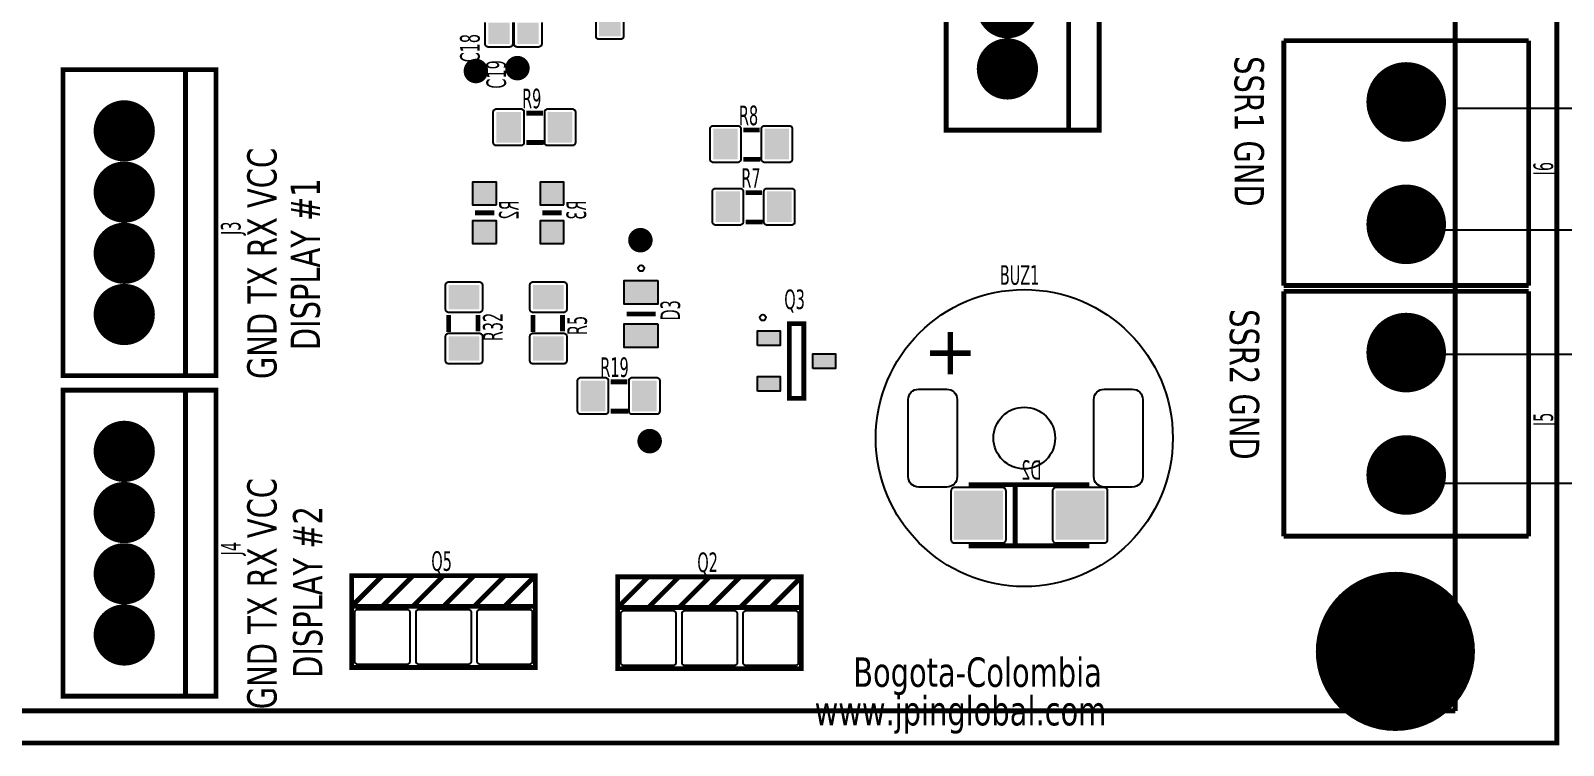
# Model space of a CAD drawing. Header units: millimetres. Extents: x 123.5 to 144.3, y 105.4 to 121.6.
# Drawn here: x 132.545 to 136.301, y 112.186 to 113.937 of the extents above; entities that cross this region are included whole.
import ezdxf

# ---------------------------------------------------------------- set-up
doc = ezdxf.new("R2010")
doc.units = ezdxf.units.MM
doc.layers.add('DESC', color=250, linetype='Continuous')
doc.layers.add('WIRES', color=7, linetype='Continuous')
doc.styles.get("Standard").update_dxf_attribs({"font": 'tahoma.ttf'})

# ---------------------------------------------------------------- blocks, each defined once
blk = doc.blocks.new('RPAD')
blk.add_trace([(-0.5, -0.5), (-0.5, 0.5), (0.5, -0.5), (0.5, 0.5)])
blk = doc.blocks.new('EPAD')
at = {"const_width": 0.5}
blk.add_lwpolyline([(-0.25, 0, 1), (0.25, 0, 1)], format="xyb", close=True, dxfattribs=at)
blk = doc.blocks.new('PSOCB')
at = {"const_width": 0.00787}
for points in [[(129.8456, 111.181), (134.7196, 111.181), (134.7196, 114.0511), (129.8456, 114.0511), (129.8456, 111.181)], [(129.8456, 111.181), (134.7196, 111.181), (134.7196, 114.0511), (129.8456, 114.0511), (129.8456, 111.181)], [(129.8456, 111.181), (134.7196, 111.181), (134.7196, 114.0511), (129.8456, 114.0511), (129.8456, 111.181)], [(134.5535, 113.9893), (134.5535, 111.2334)], [(134.5535, 113.9893), (134.5535, 111.2334)], [(134.5535, 113.9893), (134.5535, 111.2334)], [(133.7219, 112.1822), (133.9719, 112.1822), (133.9719, 113.0822), (133.7219, 113.0822), (133.7219, 112.1822)], [(133.7219, 112.1822), (133.9719, 112.1822), (133.9719, 113.0822), (133.7219, 113.0822), (133.7219, 112.1822)], [(133.7219, 112.1822), (133.9719, 112.1822), (133.9719, 113.0822), (133.7219, 113.0822), (133.7219, 112.1822)], [(133.9219, 113.0822), (133.9219, 112.1822)], [(133.9219, 113.0822), (133.9219, 112.1822)], [(133.9219, 113.0822), (133.9219, 112.1822)], [(134.6735, 112.3283), (134.2735, 112.3283)], [(134.2735, 112.3283), (134.2735, 111.9283)], [(134.6735, 112.3283), (134.2735, 112.3283)], [(134.2735, 112.3283), (134.2735, 111.9283)], [(134.6735, 112.3283), (134.2735, 112.3283)], [(134.2735, 112.3283), (134.2735, 111.9283)], [(134.6735, 112.3283), (134.6735, 111.9283)], [(134.6735, 112.3283), (134.6735, 111.9283)], [(134.6735, 112.3283), (134.6735, 111.9283)], [(132.279, 111.781), (132.529, 111.781), (132.529, 112.281), (132.279, 112.281), (132.279, 111.781)], [(132.279, 111.781), (132.529, 111.781), (132.529, 112.281), (132.279, 112.281), (132.279, 111.781)], [(132.279, 111.781), (132.529, 111.781), (132.529, 112.281), (132.279, 112.281), (132.279, 111.781)], [(132.479, 112.281), (132.479, 111.781)], [(132.479, 112.281), (132.479, 111.781)], [(132.479, 112.281), (132.479, 111.781)], [(133.036, 112.2099), (133.063, 112.2099)], [(133.036, 112.2099), (133.063, 112.2099)], [(133.036, 112.2099), (133.063, 112.2099)], [(133.3903, 112.1824), (133.4173, 112.1824)], [(133.3903, 112.1824), (133.4173, 112.1824)], [(133.3903, 112.1824), (133.4173, 112.1824)], [(133.036, 112.1619), (133.064, 112.1619)], [(133.036, 112.1619), (133.064, 112.1619)], [(133.036, 112.1619), (133.064, 112.1619)], [(133.3903, 112.1344), (133.4183, 112.1344)], [(133.3903, 112.1344), (133.4183, 112.1344)], [(133.3903, 112.1344), (133.4183, 112.1344)], [(133.3942, 112.08), (133.4212, 112.08)], [(133.3942, 112.08), (133.4212, 112.08)], [(133.3942, 112.08), (133.4212, 112.08)], [(132.9834, 112.0472), (132.9519, 112.0472)], [(132.9834, 112.0472), (132.9519, 112.0472)], [(132.9834, 112.0472), (132.9519, 112.0472)], [(133.0936, 112.0472), (133.0621, 112.0472)], [(133.0936, 112.0472), (133.0621, 112.0472)], [(133.0936, 112.0472), (133.0621, 112.0472)], [(133.3942, 112.032), (133.4222, 112.032)], [(133.3942, 112.032), (133.4222, 112.032)], [(133.3942, 112.032), (133.4222, 112.032)], [(134.6735, 111.9283), (134.2735, 111.9283)], [(134.6735, 111.9283), (134.2735, 111.9283)], [(134.6735, 111.9283), (134.2735, 111.9283)], [(134.6735, 111.9188), (134.2735, 111.9188)], [(134.2735, 111.9188), (134.2735, 111.5188)], [(134.6735, 111.9188), (134.2735, 111.9188)], [(134.2735, 111.9188), (134.2735, 111.5188)], [(134.6735, 111.9188), (134.2735, 111.9188)], [(134.2735, 111.9188), (134.2735, 111.5188)], [(134.6735, 111.9188), (134.6735, 111.5188)], [(134.6735, 111.9188), (134.6735, 111.5188)], [(134.6735, 111.9188), (134.6735, 111.5188)], [(133.2471, 111.8818), (133.1999, 111.8818)], [(133.2471, 111.8818), (133.1999, 111.8818)], [(133.2471, 111.8818), (133.1999, 111.8818)], [(132.9091, 111.8804), (132.9091, 111.8524)], [(132.9091, 111.8804), (132.9091, 111.8524)], [(132.9091, 111.8804), (132.9091, 111.8524)], [(132.9571, 111.8804), (132.9571, 111.8534)], [(132.9571, 111.8804), (132.9571, 111.8534)], [(132.9571, 111.8804), (132.9571, 111.8534)], [(133.0469, 111.8804), (133.0469, 111.8524)], [(133.0469, 111.8804), (133.0469, 111.8524)], [(133.0469, 111.8804), (133.0469, 111.8524)], [(133.0949, 111.8804), (133.0949, 111.8534)], [(133.0949, 111.8804), (133.0949, 111.8534)], [(133.0949, 111.8804), (133.0949, 111.8534)], [(133.4656, 111.744), (133.4893, 111.744), (133.4893, 111.8661), (133.4656, 111.8661), (133.4656, 111.744)], [(133.4656, 111.744), (133.4893, 111.744), (133.4893, 111.8661), (133.4656, 111.8661), (133.4656, 111.744)], [(133.4656, 111.744), (133.4893, 111.744), (133.4893, 111.8661), (133.4656, 111.8661), (133.4656, 111.744)], [(132.279, 111.2574), (132.529, 111.2574), (132.529, 111.7574), (132.279, 111.7574), (132.279, 111.2574)], [(132.279, 111.2574), (132.529, 111.2574), (132.529, 111.7574), (132.279, 111.7574), (132.279, 111.2574)], [(132.279, 111.2574), (132.529, 111.2574), (132.529, 111.7574), (132.279, 111.7574), (132.279, 111.2574)], [(132.479, 111.7574), (132.479, 111.2574)], [(132.479, 111.7574), (132.479, 111.2574)], [(132.479, 111.7574), (132.479, 111.2574)], [(133.1738, 111.771), (133.2008, 111.771)], [(133.1738, 111.771), (133.2008, 111.771)], [(133.1738, 111.771), (133.2008, 111.771)], [(133.1738, 111.723), (133.2018, 111.723)], [(133.1738, 111.723), (133.2018, 111.723)], [(133.1738, 111.723), (133.2018, 111.723)], [(133.9557, 111.6031), (133.7587, 111.6031)], [(133.9557, 111.6031), (133.7587, 111.6031)], [(133.9557, 111.6031), (133.7587, 111.6031)], [(133.8347, 111.6031), (133.8347, 111.5031)], [(133.8347, 111.6031), (133.8347, 111.5031)], [(133.8347, 111.6031), (133.8347, 111.5031)], [(134.6735, 111.5188), (134.2735, 111.5188)], [(134.6735, 111.5188), (134.2735, 111.5188)], [(134.6735, 111.5188), (134.2735, 111.5188)], [(133.7587, 111.5031), (133.9557, 111.5031)], [(133.7587, 111.5031), (133.9557, 111.5031)], [(133.7587, 111.5031), (133.9557, 111.5031)], [(132.7507, 111.4043), (132.7507, 111.4543), (133.0507, 111.4543), (133.0507, 111.4043)], [(132.7507, 111.4043), (132.8007, 111.4543)], [(132.7507, 111.4043), (132.7507, 111.4543), (133.0507, 111.4543), (133.0507, 111.4043)], [(132.7507, 111.4043), (132.8007, 111.4543)], [(132.7507, 111.4043), (132.7507, 111.4543), (133.0507, 111.4543), (133.0507, 111.4043)], [(132.7507, 111.4043), (132.8007, 111.4543)], [(132.8007, 111.4043), (132.8507, 111.4543)], [(132.8007, 111.4043), (132.8507, 111.4543)], [(132.8007, 111.4043), (132.8507, 111.4543)], [(132.8507, 111.4043), (132.9007, 111.4543)], [(132.8507, 111.4043), (132.9007, 111.4543)], [(132.8507, 111.4043), (132.9007, 111.4543)], [(132.9007, 111.4043), (132.9507, 111.4543)], [(132.9007, 111.4043), (132.9507, 111.4543)], [(132.9007, 111.4043), (132.9507, 111.4543)], [(132.9507, 111.4043), (133.0007, 111.4543)], [(132.9507, 111.4043), (133.0007, 111.4543)], [(132.9507, 111.4043), (133.0007, 111.4543)], [(133.0007, 111.4043), (133.0507, 111.4543)], [(133.0007, 111.4043), (133.0507, 111.4543)], [(133.0007, 111.4043), (133.0507, 111.4543)], [(133.1853, 111.4023), (133.1853, 111.4523), (133.4853, 111.4523), (133.4853, 111.4023)], [(133.1853, 111.4023), (133.2353, 111.4523)], [(133.1853, 111.4023), (133.1853, 111.4523), (133.4853, 111.4523), (133.4853, 111.4023)], [(133.1853, 111.4023), (133.2353, 111.4523)], [(133.1853, 111.4023), (133.1853, 111.4523), (133.4853, 111.4523), (133.4853, 111.4023)], [(133.1853, 111.4023), (133.2353, 111.4523)], [(133.2353, 111.4023), (133.2853, 111.4523)], [(133.2353, 111.4023), (133.2853, 111.4523)], [(133.2353, 111.4023), (133.2853, 111.4523)], [(133.2853, 111.4023), (133.3353, 111.4523)], [(133.2853, 111.4023), (133.3353, 111.4523)], [(133.2853, 111.4023), (133.3353, 111.4523)], [(133.3353, 111.4023), (133.3853, 111.4523)], [(133.3353, 111.4023), (133.3853, 111.4523)], [(133.3353, 111.4023), (133.3853, 111.4523)], [(133.3853, 111.4023), (133.4353, 111.4523)], [(133.3853, 111.4023), (133.4353, 111.4523)], [(133.3853, 111.4023), (133.4353, 111.4523)], [(133.4353, 111.4023), (133.4853, 111.4523)], [(133.4353, 111.4023), (133.4853, 111.4523)], [(133.4353, 111.4023), (133.4853, 111.4523)], [(132.7507, 111.3043), (133.0507, 111.3043), (133.0507, 111.4043), (132.7507, 111.4043), (132.7507, 111.3043)], [(132.7507, 111.3043), (133.0507, 111.3043), (133.0507, 111.4043), (132.7507, 111.4043), (132.7507, 111.3043)], [(132.7507, 111.3043), (133.0507, 111.3043), (133.0507, 111.4043), (132.7507, 111.4043), (132.7507, 111.3043)], [(133.1853, 111.3023), (133.4853, 111.3023), (133.4853, 111.4023), (133.1853, 111.4023), (133.1853, 111.3023)], [(133.1853, 111.3023), (133.4853, 111.3023), (133.4853, 111.4023), (133.1853, 111.4023), (133.1853, 111.3023)], [(133.1853, 111.3023), (133.4853, 111.3023), (133.4853, 111.4023), (133.1853, 111.4023), (133.1853, 111.3023)], [(134.5535, 111.2334), (130.8921, 111.2334)], [(134.5535, 111.2334), (130.8921, 111.2334)], [(134.5535, 111.2334), (130.8921, 111.2334)]]:
    blk.add_lwpolyline(points, dxfattribs=at)
for points in [[(133.0137, 112.358), (133.0137, 112.323), (133.0136, 112.322), (133.0133, 112.321), (133.0129, 112.3202), (133.0123, 112.3194), (133.0115, 112.3188), (133.0107, 112.3184), (133.0097, 112.3181), (133.0087, 112.318), (132.9737, 112.318), (132.9727, 112.3181), (132.9718, 112.3184), (132.9709, 112.3188), (132.9702, 112.3194), (132.9696, 112.3202), (132.9691, 112.321), (132.9688, 112.322), (132.9687, 112.323), (132.9687, 112.323), (132.9687, 112.358)], [(133.061, 112.358), (133.061, 112.323), (133.0609, 112.322), (133.0606, 112.321), (133.0601, 112.3202), (133.0595, 112.3194), (133.0588, 112.3188), (133.0579, 112.3184), (133.057, 112.3181), (133.056, 112.318), (133.021, 112.318), (133.0199, 112.3181), (133.019, 112.3184), (133.0182, 112.3188), (133.0174, 112.3194), (133.0168, 112.3202), (133.0164, 112.321), (133.0161, 112.322), (133.016, 112.323), (133.016, 112.323), (133.016, 112.358)], [(133.1948, 112.3707), (133.1948, 112.3357), (133.1947, 112.3347), (133.1944, 112.3337), (133.194, 112.3329), (133.1934, 112.3321), (133.1926, 112.3315), (133.1918, 112.3311), (133.1908, 112.3308), (133.1898, 112.3307), (133.1548, 112.3307), (133.1538, 112.3308), (133.1529, 112.3311), (133.152, 112.3315), (133.1513, 112.3321), (133.1507, 112.3329), (133.1502, 112.3337), (133.1499, 112.3347), (133.1498, 112.3357), (133.1498, 112.3707)]]:
    blk.add_lwpolyline(points)
for points in [[(132.987, 112.2169), (133.027, 112.2169), (133.028, 112.2168), (133.0289, 112.2165), (133.0298, 112.2161), (133.0305, 112.2155), (133.0311, 112.2148), (133.0316, 112.2139), (133.0319, 112.213), (133.032, 112.2119), (133.032, 112.1619), (133.0319, 112.1609), (133.0316, 112.16), (133.0311, 112.1591), (133.0305, 112.1584), (133.0298, 112.1578), (133.0289, 112.1573), (133.028, 112.157), (133.027, 112.1569), (132.987, 112.1569), (132.986, 112.157), (132.985, 112.1573), (132.9842, 112.1578), (132.9834, 112.1584), (132.9828, 112.1591), (132.9824, 112.16), (132.9821, 112.1609), (132.982, 112.1619), (132.982, 112.2119), (132.9821, 112.213), (132.9824, 112.2139), (132.9828, 112.2148), (132.9834, 112.2155), (132.9842, 112.2161), (132.985, 112.2165), (132.986, 112.2168), (132.987, 112.2169)], [(133.071, 112.2169), (133.111, 112.2169), (133.112, 112.2168), (133.1129, 112.2165), (133.1138, 112.2161), (133.1145, 112.2155), (133.1151, 112.2148), (133.1156, 112.2139), (133.1159, 112.213), (133.116, 112.2119), (133.116, 112.1619), (133.1159, 112.1609), (133.1156, 112.16), (133.1151, 112.1591), (133.1145, 112.1584), (133.1138, 112.1578), (133.1129, 112.1573), (133.112, 112.157), (133.111, 112.1569), (133.071, 112.1569), (133.07, 112.157), (133.069, 112.1573), (133.0682, 112.1578), (133.0674, 112.1584), (133.0668, 112.1591), (133.0664, 112.16), (133.0661, 112.1609), (133.066, 112.1619), (133.066, 112.2119), (133.0661, 112.213), (133.0664, 112.2139), (133.0668, 112.2148), (133.0674, 112.2155), (133.0682, 112.2161), (133.069, 112.2165), (133.07, 112.2168), (133.071, 112.2169)], [(133.3413, 112.1894), (133.3813, 112.1894), (133.3823, 112.1893), (133.3833, 112.189), (133.3841, 112.1885), (133.3849, 112.1879), (133.3855, 112.1872), (133.3859, 112.1863), (133.3862, 112.1854), (133.3863, 112.1844), (133.3863, 112.1344), (133.3862, 112.1334), (133.3859, 112.1324), (133.3855, 112.1316), (133.3849, 112.1308), (133.3841, 112.1302), (133.3833, 112.1298), (133.3823, 112.1295), (133.3813, 112.1294), (133.3413, 112.1294), (133.3403, 112.1295), (133.3393, 112.1298), (133.3385, 112.1302), (133.3377, 112.1308), (133.3371, 112.1316), (133.3367, 112.1324), (133.3364, 112.1334), (133.3363, 112.1344), (133.3363, 112.1844), (133.3364, 112.1854), (133.3367, 112.1863), (133.3371, 112.1872), (133.3377, 112.1879), (133.3385, 112.1885), (133.3393, 112.189), (133.3403, 112.1893), (133.3413, 112.1894)], [(133.4253, 112.1894), (133.4653, 112.1894), (133.4663, 112.1893), (133.4673, 112.189), (133.4681, 112.1885), (133.4689, 112.1879), (133.4695, 112.1872), (133.4699, 112.1863), (133.4702, 112.1854), (133.4703, 112.1844), (133.4703, 112.1344), (133.4702, 112.1334), (133.4699, 112.1324), (133.4695, 112.1316), (133.4689, 112.1308), (133.4681, 112.1302), (133.4673, 112.1298), (133.4663, 112.1295), (133.4653, 112.1294), (133.4253, 112.1294), (133.4243, 112.1295), (133.4233, 112.1298), (133.4225, 112.1302), (133.4217, 112.1308), (133.4211, 112.1316), (133.4207, 112.1324), (133.4204, 112.1334), (133.4203, 112.1344), (133.4203, 112.1844), (133.4204, 112.1854), (133.4207, 112.1863), (133.4211, 112.1872), (133.4217, 112.1879), (133.4225, 112.1885), (133.4233, 112.189), (133.4243, 112.1893), (133.4253, 112.1894)], [(132.9871, 112.0602), (132.9871, 112.0972), (132.9481, 112.0972), (132.9481, 112.0602), (132.9871, 112.0602)], [(133.0973, 112.0602), (133.0973, 112.0972), (133.0583, 112.0972), (133.0583, 112.0602), (133.0973, 112.0602)], [(133.3452, 112.087), (133.3852, 112.087), (133.3863, 112.0869), (133.3872, 112.0866), (133.3881, 112.0862), (133.3888, 112.0856), (133.3894, 112.0848), (133.3899, 112.084), (133.3901, 112.083), (133.3902, 112.082), (133.3902, 112.032), (133.3901, 112.031), (133.3899, 112.03), (133.3894, 112.0292), (133.3888, 112.0285), (133.3881, 112.0279), (133.3872, 112.0274), (133.3863, 112.0271), (133.3852, 112.027), (133.3452, 112.027), (133.3442, 112.0271), (133.3433, 112.0274), (133.3424, 112.0279), (133.3417, 112.0285), (133.3411, 112.0292), (133.3406, 112.03), (133.3403, 112.031), (133.3402, 112.032), (133.3402, 112.082), (133.3403, 112.083), (133.3406, 112.084), (133.3411, 112.0848), (133.3417, 112.0856), (133.3424, 112.0862), (133.3433, 112.0866), (133.3442, 112.0869), (133.3452, 112.087)], [(133.4292, 112.087), (133.4692, 112.087), (133.4703, 112.0869), (133.4712, 112.0866), (133.4721, 112.0862), (133.4728, 112.0856), (133.4734, 112.0848), (133.4739, 112.084), (133.4741, 112.083), (133.4742, 112.082), (133.4742, 112.032), (133.4741, 112.031), (133.4739, 112.03), (133.4734, 112.0292), (133.4728, 112.0285), (133.4721, 112.0279), (133.4712, 112.0274), (133.4703, 112.0271), (133.4692, 112.027), (133.4292, 112.027), (133.4282, 112.0271), (133.4273, 112.0274), (133.4264, 112.0279), (133.4257, 112.0285), (133.4251, 112.0292), (133.4246, 112.03), (133.4243, 112.031), (133.4242, 112.032), (133.4242, 112.082), (133.4243, 112.083), (133.4246, 112.084), (133.4251, 112.0848), (133.4257, 112.0856), (133.4264, 112.0862), (133.4273, 112.0866), (133.4282, 112.0869), (133.4292, 112.087)], [(132.9871, 111.9972), (132.9871, 112.0342), (132.9481, 112.0342), (132.9481, 111.9972), (132.9871, 111.9972)], [(133.0973, 111.9972), (133.0973, 112.0342), (133.0583, 112.0342), (133.0583, 111.9972), (133.0973, 111.9972)], [(133.251, 111.9368), (133.251, 111.8978), (133.196, 111.8978), (133.196, 111.9368), (133.251, 111.9368)], [(132.9641, 111.9294), (132.9641, 111.8894), (132.964, 111.8884), (132.9638, 111.8874), (132.9633, 111.8866), (132.9627, 111.8858), (132.962, 111.8852), (132.9611, 111.8848), (132.9602, 111.8845), (132.9591, 111.8844), (132.9091, 111.8844), (132.9081, 111.8845), (132.9072, 111.8848), (132.9063, 111.8852), (132.9056, 111.8858), (132.905, 111.8866), (132.9045, 111.8874), (132.9042, 111.8884), (132.9041, 111.8894), (132.9041, 111.9294), (132.9042, 111.9304), (132.9045, 111.9313), (132.905, 111.9322), (132.9056, 111.9329), (132.9063, 111.9335), (132.9072, 111.934), (132.9081, 111.9343), (132.9091, 111.9344), (132.9591, 111.9344), (132.9602, 111.9343), (132.9611, 111.934), (132.962, 111.9335), (132.9627, 111.9329), (132.9633, 111.9322), (132.9638, 111.9313), (132.964, 111.9304), (132.9641, 111.9294)], [(133.1019, 111.9294), (133.1019, 111.8894), (133.1018, 111.8884), (133.1015, 111.8874), (133.1011, 111.8866), (133.1005, 111.8858), (133.0998, 111.8852), (133.0989, 111.8848), (133.098, 111.8845), (133.0969, 111.8844), (133.0469, 111.8844), (133.0459, 111.8845), (133.045, 111.8848), (133.0441, 111.8852), (133.0434, 111.8858), (133.0428, 111.8866), (133.0423, 111.8874), (133.042, 111.8884), (133.0419, 111.8894), (133.0419, 111.9294), (133.042, 111.9304), (133.0423, 111.9313), (133.0428, 111.9322), (133.0434, 111.9329), (133.0441, 111.9335), (133.045, 111.934), (133.0459, 111.9343), (133.0469, 111.9344), (133.0969, 111.9344), (133.098, 111.9343), (133.0989, 111.934), (133.0998, 111.9335), (133.1005, 111.9329), (133.1011, 111.9322), (133.1015, 111.9313), (133.1018, 111.9304), (133.1019, 111.9294)], [(133.251, 111.8659), (133.251, 111.8269), (133.196, 111.8269), (133.196, 111.8659), (133.251, 111.8659)], [(132.9641, 111.8454), (132.9641, 111.8054), (132.964, 111.8044), (132.9638, 111.8034), (132.9633, 111.8026), (132.9627, 111.8018), (132.962, 111.8012), (132.9611, 111.8008), (132.9602, 111.8005), (132.9591, 111.8004), (132.9091, 111.8004), (132.9081, 111.8005), (132.9072, 111.8008), (132.9063, 111.8012), (132.9056, 111.8018), (132.905, 111.8026), (132.9045, 111.8034), (132.9042, 111.8044), (132.9041, 111.8054), (132.9041, 111.8454), (132.9042, 111.8464), (132.9045, 111.8473), (132.905, 111.8482), (132.9056, 111.8489), (132.9063, 111.8495), (132.9072, 111.85), (132.9081, 111.8503), (132.9091, 111.8504), (132.9591, 111.8504), (132.9602, 111.8503), (132.9611, 111.85), (132.962, 111.8495), (132.9627, 111.8489), (132.9633, 111.8482), (132.9638, 111.8473), (132.964, 111.8464), (132.9641, 111.8454)], [(133.1019, 111.8454), (133.1019, 111.8054), (133.1018, 111.8044), (133.1015, 111.8034), (133.1011, 111.8026), (133.1005, 111.8018), (133.0998, 111.8012), (133.0989, 111.8008), (133.098, 111.8005), (133.0969, 111.8004), (133.0469, 111.8004), (133.0459, 111.8005), (133.045, 111.8008), (133.0441, 111.8012), (133.0434, 111.8018), (133.0428, 111.8026), (133.0423, 111.8034), (133.042, 111.8044), (133.0419, 111.8054), (133.0419, 111.8454), (133.042, 111.8464), (133.0423, 111.8473), (133.0428, 111.8482), (133.0434, 111.8489), (133.0441, 111.8495), (133.045, 111.85), (133.0459, 111.8503), (133.0469, 111.8504), (133.0969, 111.8504), (133.098, 111.8503), (133.0989, 111.85), (133.0998, 111.8495), (133.1005, 111.8489), (133.1011, 111.8482), (133.1015, 111.8473), (133.1018, 111.8464), (133.1019, 111.8454)], [(133.4137, 111.8304), (133.4137, 111.8544), (133.4507, 111.8544), (133.4507, 111.8304), (133.4137, 111.8304)], [(133.5042, 111.793), (133.5042, 111.817), (133.5412, 111.817), (133.5412, 111.793), (133.5042, 111.793)], [(133.1248, 111.778), (133.1648, 111.778), (133.1658, 111.7779), (133.1667, 111.7776), (133.1676, 111.7771), (133.1683, 111.7765), (133.1689, 111.7758), (133.1694, 111.7749), (133.1697, 111.774), (133.1698, 111.773), (133.1698, 111.723), (133.1697, 111.7219), (133.1694, 111.721), (133.1689, 111.7201), (133.1683, 111.7194), (133.1676, 111.7188), (133.1667, 111.7183), (133.1658, 111.7181), (133.1648, 111.718), (133.1248, 111.718), (133.1237, 111.7181), (133.1228, 111.7183), (133.122, 111.7188), (133.1212, 111.7194), (133.1206, 111.7201), (133.1202, 111.721), (133.1199, 111.7219), (133.1198, 111.723), (133.1198, 111.773), (133.1199, 111.774), (133.1202, 111.7749), (133.1206, 111.7758), (133.1212, 111.7765), (133.122, 111.7771), (133.1228, 111.7776), (133.1237, 111.7779), (133.1248, 111.778)], [(133.2088, 111.778), (133.2488, 111.778), (133.2498, 111.7779), (133.2507, 111.7776), (133.2516, 111.7771), (133.2523, 111.7765), (133.2529, 111.7758), (133.2534, 111.7749), (133.2537, 111.774), (133.2538, 111.773), (133.2538, 111.723), (133.2537, 111.7219), (133.2534, 111.721), (133.2529, 111.7201), (133.2523, 111.7194), (133.2516, 111.7188), (133.2507, 111.7183), (133.2498, 111.7181), (133.2488, 111.718), (133.2088, 111.718), (133.2077, 111.7181), (133.2068, 111.7183), (133.206, 111.7188), (133.2052, 111.7194), (133.2046, 111.7201), (133.2042, 111.721), (133.2039, 111.7219), (133.2038, 111.723), (133.2038, 111.773), (133.2039, 111.774), (133.2042, 111.7749), (133.2046, 111.7758), (133.2052, 111.7765), (133.206, 111.7771), (133.2068, 111.7776), (133.2077, 111.7779), (133.2088, 111.778)], [(133.4137, 111.7556), (133.4137, 111.7796), (133.4507, 111.7796), (133.4507, 111.7556), (133.4137, 111.7556)], [(133.6769, 111.7591), (133.7229, 111.7591), (133.7264, 111.7587), (133.7296, 111.7578), (133.7325, 111.7562), (133.735, 111.7541), (133.737, 111.7516), (133.7386, 111.7488), (133.7395, 111.7455), (133.7399, 111.7421), (133.7399, 111.6161), (133.7395, 111.6126), (133.7386, 111.6094), (133.737, 111.6065), (133.735, 111.604), (133.7325, 111.6019), (133.7296, 111.6004), (133.7264, 111.5994), (133.7229, 111.5991), (133.6769, 111.5991), (133.6734, 111.5994), (133.6702, 111.6004), (133.6673, 111.6019), (133.6648, 111.604), (133.6627, 111.6065), (133.6612, 111.6094), (133.6602, 111.6126), (133.6599, 111.6161), (133.6599, 111.7421), (133.6602, 111.7455), (133.6612, 111.7488), (133.6627, 111.7516), (133.6648, 111.7541), (133.6673, 111.7562), (133.6702, 111.7578), (133.6734, 111.7587), (133.6769, 111.7591)], [(133.98, 111.7591), (134.026, 111.7591), (134.0295, 111.7587), (134.0327, 111.7578), (134.0356, 111.7562), (134.0381, 111.7541), (134.0402, 111.7516), (134.0417, 111.7488), (134.0427, 111.7455), (134.043, 111.7421), (134.043, 111.6161), (134.0427, 111.6126), (134.0417, 111.6094), (134.0402, 111.6065), (134.0381, 111.604), (134.0356, 111.6019), (134.0327, 111.6004), (134.0295, 111.5994), (134.026, 111.5991), (133.98, 111.5991), (133.9766, 111.5994), (133.9733, 111.6004), (133.9705, 111.6019), (133.968, 111.604), (133.9659, 111.6065), (133.9643, 111.6094), (133.9634, 111.6126), (133.963, 111.6161), (133.963, 111.7421), (133.9634, 111.7455), (133.9643, 111.7488), (133.9659, 111.7516), (133.968, 111.7541), (133.9705, 111.7562), (133.9733, 111.7578), (133.9766, 111.7587), (133.98, 111.7591)], [(133.8147, 111.5981), (133.7347, 111.5981), (133.7337, 111.598), (133.7327, 111.5977), (133.7319, 111.5972), (133.7311, 111.5966), (133.7305, 111.5959), (133.7301, 111.595), (133.7298, 111.5941), (133.7297, 111.5931), (133.7297, 111.5131), (133.7298, 111.5121), (133.7301, 111.5111), (133.7305, 111.5103), (133.7311, 111.5095), (133.7319, 111.5089), (133.7327, 111.5085), (133.7337, 111.5082), (133.7347, 111.5081), (133.8147, 111.5081), (133.8157, 111.5082), (133.8167, 111.5085), (133.8175, 111.5089), (133.8182, 111.5095), (133.8188, 111.5103), (133.8193, 111.5111), (133.8196, 111.5121), (133.8197, 111.5131), (133.8197, 111.5931), (133.8196, 111.5941), (133.8193, 111.595), (133.8188, 111.5959), (133.8182, 111.5966), (133.8175, 111.5972), (133.8167, 111.5977), (133.8157, 111.598), (133.8147, 111.5981)], [(133.9807, 111.5981), (133.9007, 111.5981), (133.8997, 111.598), (133.8987, 111.5977), (133.8979, 111.5972), (133.8971, 111.5966), (133.8965, 111.5959), (133.8961, 111.595), (133.8958, 111.5941), (133.8957, 111.5931), (133.8957, 111.5131), (133.8958, 111.5121), (133.8961, 111.5111), (133.8965, 111.5103), (133.8971, 111.5095), (133.8979, 111.5089), (133.8987, 111.5085), (133.8997, 111.5082), (133.9007, 111.5081), (133.9807, 111.5081), (133.9817, 111.5082), (133.9827, 111.5085), (133.9835, 111.5089), (133.9842, 111.5095), (133.9848, 111.5103), (133.9853, 111.5111), (133.9856, 111.5121), (133.9857, 111.5131), (133.9857, 111.5931), (133.9856, 111.5941), (133.9853, 111.595), (133.9848, 111.5959), (133.9842, 111.5966), (133.9835, 111.5972), (133.9827, 111.5977), (133.9817, 111.598), (133.9807, 111.5981)], [(132.7607, 111.3993), (132.8407, 111.3993), (132.8417, 111.3992), (132.8426, 111.3989), (132.8435, 111.3984), (132.8442, 111.3978), (132.8448, 111.3971), (132.8453, 111.3962), (132.8456, 111.3953), (132.8457, 111.3943), (132.8457, 111.3143), (132.8456, 111.3132), (132.8453, 111.3123), (132.8448, 111.3114), (132.8442, 111.3107), (132.8435, 111.3101), (132.8426, 111.3096), (132.8417, 111.3094), (132.8407, 111.3093), (132.7607, 111.3093), (132.7597, 111.3094), (132.7587, 111.3096), (132.7579, 111.3101), (132.7571, 111.3107), (132.7565, 111.3114), (132.7561, 111.3123), (132.7558, 111.3132), (132.7557, 111.3143), (132.7557, 111.3943), (132.7558, 111.3953), (132.7561, 111.3962), (132.7565, 111.3971), (132.7571, 111.3978), (132.7579, 111.3984), (132.7587, 111.3989), (132.7597, 111.3992), (132.7607, 111.3993)], [(132.8607, 111.3993), (132.9407, 111.3993), (132.9417, 111.3992), (132.9426, 111.3989), (132.9435, 111.3984), (132.9442, 111.3978), (132.9448, 111.3971), (132.9453, 111.3962), (132.9456, 111.3953), (132.9457, 111.3943), (132.9457, 111.3143), (132.9456, 111.3132), (132.9453, 111.3123), (132.9448, 111.3114), (132.9442, 111.3107), (132.9435, 111.3101), (132.9426, 111.3096), (132.9417, 111.3094), (132.9407, 111.3093), (132.8607, 111.3093), (132.8597, 111.3094), (132.8587, 111.3096), (132.8579, 111.3101), (132.8571, 111.3107), (132.8565, 111.3114), (132.8561, 111.3123), (132.8558, 111.3132), (132.8557, 111.3143), (132.8557, 111.3943), (132.8558, 111.3953), (132.8561, 111.3962), (132.8565, 111.3971), (132.8571, 111.3978), (132.8579, 111.3984), (132.8587, 111.3989), (132.8597, 111.3992), (132.8607, 111.3993)], [(132.9607, 111.3993), (133.0407, 111.3993), (133.0417, 111.3992), (133.0426, 111.3989), (133.0435, 111.3984), (133.0442, 111.3978), (133.0448, 111.3971), (133.0453, 111.3962), (133.0456, 111.3953), (133.0457, 111.3943), (133.0457, 111.3143), (133.0456, 111.3132), (133.0453, 111.3123), (133.0448, 111.3114), (133.0442, 111.3107), (133.0435, 111.3101), (133.0426, 111.3096), (133.0417, 111.3094), (133.0407, 111.3093), (132.9607, 111.3093), (132.9597, 111.3094), (132.9587, 111.3096), (132.9579, 111.3101), (132.9571, 111.3107), (132.9565, 111.3114), (132.9561, 111.3123), (132.9558, 111.3132), (132.9557, 111.3143), (132.9557, 111.3943), (132.9558, 111.3953), (132.9561, 111.3962), (132.9565, 111.3971), (132.9571, 111.3978), (132.9579, 111.3984), (132.9587, 111.3989), (132.9597, 111.3992), (132.9607, 111.3993)], [(133.1953, 111.3973), (133.2753, 111.3973), (133.2763, 111.3972), (133.2773, 111.3969), (133.2781, 111.3964), (133.2789, 111.3958), (133.2795, 111.3951), (133.2799, 111.3943), (133.2802, 111.3933), (133.2803, 111.3923), (133.2803, 111.3123), (133.2802, 111.3113), (133.2799, 111.3103), (133.2795, 111.3095), (133.2789, 111.3087), (133.2781, 111.3081), (133.2773, 111.3077), (133.2763, 111.3074), (133.2753, 111.3073), (133.1953, 111.3073), (133.1943, 111.3074), (133.1934, 111.3077), (133.1925, 111.3081), (133.1918, 111.3087), (133.1912, 111.3095), (133.1907, 111.3103), (133.1904, 111.3113), (133.1903, 111.3123), (133.1903, 111.3923), (133.1904, 111.3933), (133.1907, 111.3943), (133.1912, 111.3951), (133.1918, 111.3958), (133.1925, 111.3964), (133.1934, 111.3969), (133.1943, 111.3972), (133.1953, 111.3973)], [(133.2953, 111.3973), (133.3753, 111.3973), (133.3763, 111.3972), (133.3773, 111.3969), (133.3781, 111.3964), (133.3789, 111.3958), (133.3795, 111.3951), (133.3799, 111.3943), (133.3802, 111.3933), (133.3803, 111.3923), (133.3803, 111.3123), (133.3802, 111.3113), (133.3799, 111.3103), (133.3795, 111.3095), (133.3789, 111.3087), (133.3781, 111.3081), (133.3773, 111.3077), (133.3763, 111.3074), (133.3753, 111.3073), (133.2953, 111.3073), (133.2943, 111.3074), (133.2934, 111.3077), (133.2925, 111.3081), (133.2918, 111.3087), (133.2912, 111.3095), (133.2907, 111.3103), (133.2904, 111.3113), (133.2903, 111.3123), (133.2903, 111.3923), (133.2904, 111.3933), (133.2907, 111.3943), (133.2912, 111.3951), (133.2918, 111.3958), (133.2925, 111.3964), (133.2934, 111.3969), (133.2943, 111.3972), (133.2953, 111.3973)], [(133.3953, 111.3973), (133.4753, 111.3973), (133.4763, 111.3972), (133.4773, 111.3969), (133.4781, 111.3964), (133.4789, 111.3958), (133.4795, 111.3951), (133.4799, 111.3943), (133.4802, 111.3933), (133.4803, 111.3923), (133.4803, 111.3123), (133.4802, 111.3113), (133.4799, 111.3103), (133.4795, 111.3095), (133.4789, 111.3087), (133.4781, 111.3081), (133.4773, 111.3077), (133.4763, 111.3074), (133.4753, 111.3073), (133.3953, 111.3073), (133.3943, 111.3074), (133.3934, 111.3077), (133.3925, 111.3081), (133.3918, 111.3087), (133.3912, 111.3095), (133.3907, 111.3103), (133.3904, 111.3113), (133.3903, 111.3123), (133.3903, 111.3923), (133.3904, 111.3933), (133.3907, 111.3943), (133.3912, 111.3951), (133.3918, 111.3958), (133.3925, 111.3964), (133.3934, 111.3969), (133.3943, 111.3972), (133.3953, 111.3973)]]:
    blk.add_lwpolyline(points, close=True)
for centre, radius in [((133.2235, 111.9566), 0.00492), ((133.2235, 111.9566), 0.00492), ((133.2235, 111.9566), 0.00492), ((133.8495, 111.6791), 0.2426), ((133.8495, 111.6791), 0.2426), ((133.8495, 111.6791), 0.2426), ((133.4223, 111.8759), 0.00492), ((133.4223, 111.8759), 0.00492), ((133.4223, 111.8759), 0.00492), ((133.8495, 111.6791), 0.0504), ((133.8495, 111.6791), 0.0504), ((133.8495, 111.6791), 0.0504), ((134.4551, 111.3318), 0.0591), ((134.4551, 111.3318), 0.0591), ((134.4551, 111.3318), 0.0591)]:
    blk.add_circle(centre, radius)
for name, p, xscale, yscale in [('EPAD', (133.8219, 112.3822), 0.1, 0.1), ('EPAD', (133.8219, 112.2822), 0.1, 0.1), ('EPAD', (132.9535, 112.2788), 0.04, 0.04), ('EPAD', (133.0214, 112.2835), 0.04, 0.04), ('EPAD', (134.4735, 112.2283), 0.13, 0.13), ('EPAD', (132.379, 112.181), 0.1, 0.1), ('RPAD', (133.007, 112.1869), 0.04, 0.05), ('RPAD', (133.091, 112.1869), 0.04, 0.05), ('RPAD', (133.3613, 112.1594), 0.04, 0.05), ('RPAD', (133.4453, 112.1594), 0.04, 0.05), ('EPAD', (132.379, 112.081), 0.1, 0.1), ('EPAD', (134.4735, 112.0283), 0.13, 0.13), ('RPAD', (133.3652, 112.057), 0.04, 0.05), ('RPAD', (133.4492, 112.057), 0.04, 0.05), ('EPAD', (132.379, 111.981), 0.1, 0.1), ('EPAD', (133.2223, 112.0024), 0.04, 0.04), ('EPAD', (132.379, 111.881), 0.1, 0.1), ('EPAD', (134.4735, 111.8188), 0.13, 0.13), ('RPAD', (133.1448, 111.748), 0.04, 0.05), ('RPAD', (133.2288, 111.748), 0.04, 0.05), ('EPAD', (132.379, 111.6574), 0.1, 0.1), ('EPAD', (133.2374, 111.6741), 0.04, 0.04), ('EPAD', (134.4735, 111.6188), 0.13, 0.13), ('EPAD', (132.379, 111.5574), 0.1, 0.1), ('RPAD', (133.7747, 111.5531), 0.08, 0.08), ('RPAD', (133.9407, 111.5531), 0.08, 0.08), ('EPAD', (132.379, 111.4574), 0.1, 0.1), ('EPAD', (134.4558, 111.3306), 0.26, 0.26), ('EPAD', (132.379, 111.3574), 0.1, 0.1)]:
    blk.add_blockref(name, p, dxfattribs=dict(xscale=xscale, yscale=yscale))
for p, xscale, yscale, rotation in [((133.1723, 112.3532), 0.035, 0.035, 270), ((132.9912, 112.3405), 0.035, 0.035, 90), ((133.0385, 112.3405), 0.035, 0.035, 90), ((132.9676, 112.0787), 0.037, 0.039, 270), ((133.0778, 112.0787), 0.037, 0.039, 270), ((132.9676, 112.0157), 0.037, 0.039, 270), ((133.0778, 112.0157), 0.037, 0.039, 270), ((133.2235, 111.9173), 0.039, 0.055, 270), ((132.9341, 111.9094), 0.04, 0.05, 270), ((133.0719, 111.9094), 0.04, 0.05, 270), ((133.2235, 111.8464), 0.039, 0.055, 270), ((132.9341, 111.8254), 0.04, 0.05, 270), ((133.0719, 111.8254), 0.04, 0.05, 270), ((133.4322, 111.8424), 0.024, 0.037, 90), ((133.5227, 111.805), 0.024, 0.037, 90), ((133.4322, 111.7676), 0.024, 0.037, 90)]:
    blk.add_blockref('RPAD', p, dxfattribs=dict(xscale=xscale, yscale=yscale, rotation=rotation))
for s, height, rotation, width, p in [('C18', 0.032, 90, 0.625, (132.9597, 112.2928)), ('C18', 0.032, 90, 0.625, (132.9597, 112.2928)), ('C18', 0.032, 90, 0.625, (132.9597, 112.2928)), ('C19', 0.032, 90, 0.625, (133.0027, 112.25)), ('C19', 0.032, 90, 0.625, (133.0027, 112.25)), ('C19', 0.032, 90, 0.625, (133.0027, 112.25)), ('SSR1 GND', 0.048, 270, 0.833333, (134.1931, 112.3031)), ('SSR1 GND', 0.048, 270, 0.833333, (134.1931, 112.3031)), ('SSR1 GND', 0.048, 270, 0.833333, (134.1931, 112.3031)), ('GND TX RX VCC', 0.048, 90, 0.833333, (132.6279, 111.7755)), ('GND TX RX VCC', 0.048, 90, 0.833333, (132.6279, 111.7755)), ('GND TX RX VCC', 0.048, 90, 0.833333, (132.6279, 111.7755)), ('J6', 0.032, 90, 0.625, (134.7134, 112.1083)), ('J6', 0.032, 90, 0.625, (134.7134, 112.1083)), ('J6', 0.032, 90, 0.625, (134.7134, 112.1083)), ('DISPLAY #1', 0.048, 90, 0.833333, (132.6988, 111.8228)), ('DISPLAY #1', 0.048, 90, 0.833333, (132.6988, 111.8228)), ('DISPLAY #1', 0.048, 90, 0.833333, (132.6988, 111.8228)), ('J3', 0.032, 90, 0.625, (132.569, 112.011)), ('J3', 0.032, 90, 0.625, (132.569, 112.011)), ('J3', 0.032, 90, 0.625, (132.569, 112.011)), ('D3', 0.032, 90, 0.625, (133.2871, 111.8712)), ('D3', 0.032, 90, 0.625, (133.2871, 111.8712)), ('D3', 0.032, 90, 0.625, (133.2871, 111.8712)), ('SSR2 GND', 0.048, 270, 0.833333, (134.1853, 111.8897)), ('SSR2 GND', 0.048, 270, 0.833333, (134.1853, 111.8897)), ('SSR2 GND', 0.048, 270, 0.833333, (134.1853, 111.8897)), ('R32', 0.032, 90, 0.625, (132.9971, 111.8374)), ('R32', 0.032, 90, 0.625, (132.9971, 111.8374)), ('R32', 0.032, 90, 0.625, (132.9971, 111.8374)), ('R5', 0.032, 90, 0.625, (133.1349, 111.8474)), ('R5', 0.032, 90, 0.625, (133.1349, 111.8474)), ('R5', 0.032, 90, 0.625, (133.1349, 111.8474)), ('J5', 0.032, 90, 0.625, (134.7134, 111.6988)), ('J5', 0.032, 90, 0.625, (134.7134, 111.6988)), ('J5', 0.032, 90, 0.625, (134.7134, 111.6988)), ('GND TX RX VCC', 0.048, 90, 0.833333, (132.6279, 111.2361)), ('GND TX RX VCC', 0.048, 90, 0.833333, (132.6279, 111.2361)), ('GND TX RX VCC', 0.048, 90, 0.833333, (132.6279, 111.2361)), ('DISPLAY #2', 0.048, 90, 0.833333, (132.7027, 111.2873)), ('DISPLAY #2', 0.048, 90, 0.833333, (132.7027, 111.2873)), ('DISPLAY #2', 0.048, 90, 0.833333, (132.7027, 111.2873)), ('J4', 0.032, 90, 0.625, (132.569, 111.4874)), ('J4', 0.032, 90, 0.625, (132.569, 111.4874)), ('J4', 0.032, 90, 0.625, (132.569, 111.4874))]:
    blk.add_text(s, height=height, rotation=rotation, dxfattribs=dict(width=width)).set_placement(p)
for s, height, width, p in [('R9', 0.032, 0.625, (133.029, 112.2179)), ('R9', 0.032, 0.625, (133.029, 112.2179)), ('R9', 0.032, 0.625, (133.029, 112.2179)), ('R8', 0.032, 0.625, (133.3833, 112.1903)), ('R8', 0.032, 0.625, (133.3833, 112.1903)), ('R8', 0.032, 0.625, (133.3833, 112.1903)), ('R7', 0.032, 0.625, (133.3872, 112.088)), ('R7', 0.032, 0.625, (133.3872, 112.088)), ('R7', 0.032, 0.625, (133.3872, 112.088)), ('BUZ1', 0.032, 0.625, (133.8095, 111.9296)), ('BUZ1', 0.032, 0.625, (133.8095, 111.9296)), ('BUZ1', 0.032, 0.625, (133.8095, 111.9296)), ('Q3', 0.032, 0.625, (133.4574, 111.8898)), ('Q3', 0.032, 0.625, (133.4574, 111.8898)), ('Q3', 0.032, 0.625, (133.4574, 111.8898)), ('+', 0.08, 1.125, (133.6841, 111.7835)), ('+', 0.08, 1.125, (133.6841, 111.7835)), ('+', 0.08, 1.125, (133.6841, 111.7835)), ('R19', 0.032, 0.625, (133.1568, 111.7789)), ('R19', 0.032, 0.625, (133.1568, 111.7789)), ('R19', 0.032, 0.625, (133.1568, 111.7789)), ('Q5', 0.032, 0.625, (132.8807, 111.4622)), ('Q5', 0.032, 0.625, (132.8807, 111.4622)), ('Q5', 0.032, 0.625, (132.8807, 111.4622)), ('Q2', 0.032, 0.625, (133.3153, 111.4602)), ('Q2', 0.032, 0.625, (133.3153, 111.4602)), ('Q2', 0.032, 0.625, (133.3153, 111.4602)), ('Bogota-Colombia', 0.048, 0.833333, (133.57, 111.2727)), ('Bogota-Colombia', 0.048, 0.833333, (133.57, 111.2727)), ('Bogota-Colombia', 0.048, 0.833333, (133.57, 111.2727)), ('www.jpinglobal.com', 0.048, 0.833333, (133.507, 111.2097)), ('www.jpinglobal.com', 0.048, 0.833333, (133.507, 111.2097)), ('www.jpinglobal.com', 0.048, 0.833333, (133.507, 111.2097))]:
    blk.add_text(s, height=height, dxfattribs=dict(width=width)).set_placement(p)
at = {"text_generation_flag": 2, "width": 0.625}
for s, p in [('R2', (133.0233, 112.0672)), ('R2', (133.0233, 112.0672)), ('R2', (133.0233, 112.0672)), ('R3', (133.1335, 112.0672)), ('R3', (133.1335, 112.0672)), ('R3', (133.1335, 112.0672))]:
    blk.add_text(s, height=0.032, rotation=90, dxfattribs=at).set_placement(p)
blk.add_text('D2', height=0.032, dxfattribs=at).set_placement((133.8777, 111.611))
blk.add_text('D2', height=0.032, dxfattribs=at).set_placement((133.8777, 111.611))
blk.add_text('D2', height=0.032, dxfattribs=at).set_placement((133.8777, 111.611))

msp = doc.modelspace()

# ---------------------------------------------------------------- linework, layer by layer
at = {"layer": 'WIRES'}
for p, q in [((136.0359, 113.7475), (139.4678, 113.7475)), ((138.9476, 113.4485), (135.9558, 113.4485)), ((135.9393, 113.1447), (137.6486, 113.1447)), ((136.4678, 112.8278), (135.9231, 112.8278))]:
    msp.add_line(p, q, dxfattribs=at)

# ---------------------------------------------------------------- block references
at = {"layer": 'DESC', "xscale": 1.5, "yscale": 1.5, "zscale": 1.5}
msp.add_blockref('PSOCB', (-65.7944, -54.5798), dxfattribs=at)

doc.saveas('drawing.dxf')
